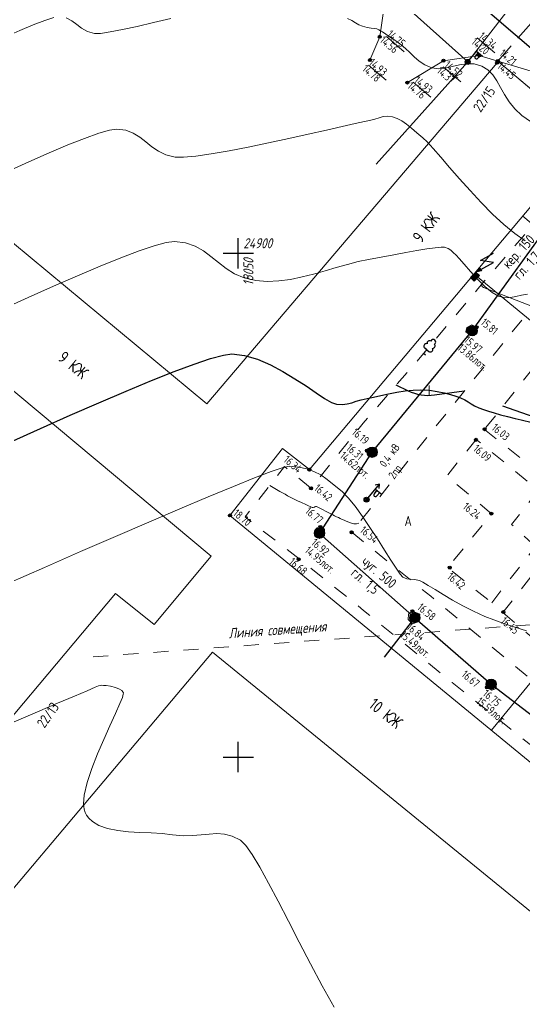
# Model space of a CAD drawing. Header units: metres. Extents: x -149473 to 83396, y -14167 to 104709.
# Drawn here: x -4741.9 to -4716.87, y 42731.4 to 42780.32 of the extents above; entities that cross this region are included whole.
import ezdxf
from ezdxf.enums import TextEntityAlignment as Align

# ---------------------------------------------------------------- set-up
doc = ezdxf.new("R2010")
doc.units = ezdxf.units.M
doc.linetypes.add('g5_01_5x1_5', pattern=[1.5, 0.75, -0.75])
doc.linetypes.add('g5_02x1', pattern=[1.5, 1, -0.5])
for name, color, linetype, transparency in [('02_Сетка', 7, 'Continuous', 0.6), ('03_Здания и строения', 7, 'Continuous', 0.6), ('05_Элементы зданий', 7, 'Continuous', 0.6), ('06_Инженерно-технические сооружения', 7, 'Continuous', 0.6), ('07_Объекты электропередачи', 7, 'Continuous', 0.6), ('10_Границы покрытий и угодий', 7, 'Continuous', 0.6), ('13_Растительность', 7, 'Continuous', 0.6), ('19_Горизонтали', 7, 'Continuous', 0.6), ('30_Канализация', 7, 'Continuous', 0.6), ('37_Кабель низкого напряжения', 7, 'Continuous', 0.6), ('44_Крышки колодцев', 7, 'Continuous', 0.6), ('61_Отметки высоты поверхности', 7, 'Continuous', 0.6)]:
    doc.layers.add(name, color=color, linetype=linetype, transparency=transparency)
for name, color, linetype in [('rastr', 7, 'Continuous'), ('Viewport2ForCustomObjects_0', 7, 'Continuous'), ('Сетка', 7, 'Continuous')]:
    doc.layers.add(name, color=color, linetype=linetype)
doc.layers.add('Сети_Горизонтали.Вспомогательные', color=1, linetype='Continuous', lineweight=9)
doc.layers.add('Сети_Горизонтали.Основные', color=1, linetype='Continuous', lineweight=30)
doc.styles.add('LIKE11', font='GOST_0.TTF')
doc.styles.add('LIKE14', font='GOST_0.TTF')
doc.styles.add('LIKE17', font='GOST_0.TTF')
doc.styles.add('LIKE32', font='GOST_0.TTF')
doc.styles.add('LIKE36', font='GOST_0.TTF')
doc.styles.add('Line_GUGK', font='GOST_0.TTF')
doc.styles.get("Standard").update_dxf_attribs({"font": 'GOST_0.TTF'})
doc.linetypes.add('g5_119_3', pattern='A,4,-1,[31,GUGK_2005.shx,S=0.1,R=0,X=0,Y=0],4,[31,GUGK_2005.shx,S=0.1,R=180,X=0,Y=0],-1', length=10)
doc.linetypes.add('g5_122_k', pattern='A,1,-1,1.5,-0.4,["К",Line_GUGK,S=1,R=0,X=0,Y=-0.5],-1.5,1.5,-1,4,-1,4,-1,3', length=20.9)

# ---------------------------------------------------------------- blocks, each defined once
blk = doc.blocks.new('g5_115_1')
at = {"color": 0}
for points in [[(0, 0), (2, 0)], [(1.647, -0.252), (2, 0), (1.647, 0.252)]]:
    blk.add_lwpolyline(points, dxfattribs=at)
blk = doc.blocks.new('g5_330')
blk.add_hatch(color=0).paths.add_polyline_path([(0.15, 0, 1), (-0.15, 0, 1)])
at = {"color": 0}
blk.add_circle((0, 0), 0.15, dxfattribs=at)
blk = doc.blocks.new('g5_113a')
blk.add_hatch(color=0).paths.add_polyline_path([(-0.375, 0), (0.375, 0), (0.375, 0.5), (-0.375, 0.5)])
at = {"color": 0}
blk.add_lwpolyline([(-0.375, 0), (0.375, 0), (0.375, 0.5), (-0.375, 0.5)], close=True, dxfattribs=at)
blk = doc.blocks.new('g5_112')
blk.add_hatch(color=0).paths.add_polyline_path([(0, 0), (0.084, 0.613), (0.362, 0.501)])
at = {"color": 0}
blk.add_lwpolyline([(0.223, 0.557), (0.75, 1.875), (-0.375, 1.2), (0.15, 2.6)], dxfattribs=at)
blk.add_lwpolyline([(0, 0), (0.084, 0.613), (0.362, 0.501)], close=True, dxfattribs=at)
blk = doc.blocks.new('g5_117kb')
h = blk.add_hatch(color=255)
h.paths.add_polyline_path([(0.037, 0.037), (0.461, 0.037, 0.367426), (0.037, 0.461)])
h.paths.add_polyline_path([(-0.038, 0.461, 0.367426), (-0.461, 0.037), (-0.038, 0.037)])
h.paths.add_polyline_path([(-0.038, -0.038), (-0.461, -0.038, 0.367426), (-0.038, -0.461)])
h.paths.add_polyline_path([(0.037, -0.461, 0.367426), (0.461, -0.038), (0.037, -0.038)])
at = {"color": 0}
for points in [[(-0.5, 0), (0.5, 0)], [(0, 0.5), (0, -0.5)]]:
    blk.add_lwpolyline(points, dxfattribs=at)
blk.add_circle((0, 0), 0.5, dxfattribs=at)
blk = doc.blocks.new('g5_367_1')
at = {"color": 0}
for points in [[(0, 0.497), (-0.257, 0.497)], [(0, 0.497), (0.257, 0.497)], [(0, 0), (0, 0.497)], [(0.25, 0), (0, 0)]]:
    blk.add_lwpolyline(points, dxfattribs=at)
for centre, start, end in [((-0.197, 1.158), 97.94065, 227.81966), ((0, 1.5), 90, 202.24196), ((0, 1.5), 337.75804, 90), ((0.197, 1.158), 312.18034, 82.05935), ((-0.257, 0.747), 115.63459, 270), ((0.257, 0.747), 270, 64.36541)]:
    blk.add_arc(centre, 0.25, start, end, dxfattribs=at)
blk = doc.blocks.new('g5_110_1c')
h = blk.add_hatch(color=255)
edge = h.paths.add_edge_path()
edge.add_arc((0, 0), 0.212, 0, 360)
edge = h.paths.add_edge_path(flags=16)
edge.add_arc((0, 0), 0.0975, 0, 360)
h = blk.add_hatch(color=0)
edge = h.paths.add_edge_path()
edge.add_arc((0, 0), 0.06, 0, 360)
at = {"color": 0}
for p, q in [((0, 0.25), (0, 1.5)), ((0, 1.375), (0.75, 1.375))]:
    blk.add_line(p, q, dxfattribs=at)
blk.add_lwpolyline([(0.2, 1.375), (0.2, 0.932, 1.040016), (0.55, 0.932), (0.55, 1.375)], format="xyb", dxfattribs=at)
for radius in [0.25, 0.06]:
    blk.add_circle((0, 0), radius, dxfattribs=at)
blk = doc.blocks.new('g_scratch')
at = {"color": 0, "linetype": 'ByBlock', "lineweight": 15}
blk.add_line((0, 0), (1, 0), dxfattribs=at)
blk = doc.blocks.new('g5_012')
at = {"color": 92}
for points in [[(0, -1.5), (0, 1.5)], [(-1.5, 0), (1.5, 0)]]:
    blk.add_lwpolyline(points, dxfattribs=at)
blk = doc.blocks.new('CustomObjectsInViewport2_0')
at = {"layer": 'Сети_Горизонтали.Вспомогательные', "color": 42, "flags": 128}
for points, elevation in [([(2618.868, 1927.741), (2620.354, 1928.392), (2621.694, 1928.952), (2622.832, 1929.387), (2623.712, 1929.668)], 14.5), ([(2624.966, 1929.643), (2625.516, 1929.362), (2626, 1928.993), (2626.488, 1928.609), (2627.052, 1928.283), (2627.763, 1928.087), (2628.361, 1928.104), (2629.307, 1928.244), (2630.538, 1928.484), (2631.994, 1928.8), (2633.614, 1929.169), (2635.335, 1929.566)], 14.5), ([(2652.864, 1929.587), (2653.283, 1929.37), (2653.649, 1929.154), (2653.993, 1928.961), (2654.344, 1928.812), (2654.8, 1928.694), (2655.224, 1928.627), (2655.566, 1928.587), (2655.777, 1928.549), (2655.967, 1928.467), (2656.147, 1928.358), (2656.334, 1928.238), (2656.677, 1928.011), (2657.131, 1927.704), (2657.65, 1927.346), (2658.19, 1926.965), (2658.62, 1926.608), (2659.037, 1926.198), (2659.473, 1925.767), (2659.962, 1925.35), (2660.534, 1924.979), (2661.223, 1924.689), (2661.881, 1924.59), (2662.556, 1924.655), (2663.248, 1924.809), (2663.958, 1924.98), (2664.685, 1925.092), (2665.43, 1925.073), (2666.192, 1924.849), (2666.791, 1924.472), (2667.27, 1923.973), (2667.673, 1923.381), (2668.047, 1922.722), (2668.438, 1922.024), (2668.891, 1921.312), (2669.453, 1920.615), (2670.169, 1919.959), (2671.026, 1919.366)], 14.5), ([(2619.121, 1914.402), (2621.244, 1915.354), (2623.264, 1916.237), (2625.129, 1917.021), (2626.785, 1917.678), (2628.181, 1918.18), (2629.265, 1918.498), (2629.983, 1918.603), (2630.866, 1918.483), (2631.603, 1918.196), (2632.244, 1917.793), (2632.84, 1917.325), (2633.441, 1916.843), (2634.095, 1916.398), (2634.854, 1916.041), (2635.766, 1915.822), (2636.602, 1915.811), (2637.82, 1915.926), (2639.346, 1916.147), (2641.105, 1916.452), (2643.021, 1916.819), (2645.021, 1917.228), (2647.028, 1917.657), (2648.968, 1918.084), (2650.765, 1918.489), (2652.346, 1918.85), (2653.635, 1919.146), (2654.557, 1919.356), (2655.037, 1919.457), (2655.574, 1919.584), (2656.012, 1919.724), (2656.409, 1919.837), (2656.827, 1919.884), (2657.325, 1919.823), (2657.784, 1919.666), (2658.242, 1919.414), (2658.713, 1919.08), (2659.212, 1918.678), (2659.753, 1918.221), (2660.35, 1917.72), (2660.765, 1917.318), (2661.362, 1916.662), (2662.114, 1915.801), (2662.995, 1914.785), (2663.976, 1913.665), (2665.032, 1912.488), (2666.135, 1911.306), (2667.258, 1910.167), (2668.373, 1909.122), (2669.455, 1908.219), (2670.475, 1907.509)], 15), ([(2618.637, 1900.723), (2621.196, 1901.885), (2623.694, 1902.999), (2626.087, 1904.042), (2628.329, 1904.99), (2630.375, 1905.818), (2632.179, 1906.502), (2633.696, 1907.017), (2634.881, 1907.339), (2635.688, 1907.444), (2636.796, 1907.307), (2637.737, 1906.981), (2638.56, 1906.513), (2639.314, 1905.955), (2640.049, 1905.357), (2640.813, 1904.768), (2641.655, 1904.238), (2642.624, 1903.818), (2643.77, 1903.557), (2644.903, 1903.48), (2646.049, 1903.53), (2647.202, 1903.684), (2648.354, 1903.917), (2649.501, 1904.206), (2650.635, 1904.527), (2651.752, 1904.857), (2652.844, 1905.172), (2653.905, 1905.448), (2654.93, 1905.662), (2656.193, 1905.887), (2657.445, 1906.116), (2658.645, 1906.335), (2659.754, 1906.534), (2660.733, 1906.699), (2661.542, 1906.819), (2662.14, 1906.88), (2662.49, 1906.871), (2662.839, 1906.747), (2663.096, 1906.571), (2663.337, 1906.344), (2663.64, 1906.071), (2663.952, 1905.749), (2664.445, 1905.184), (2665.066, 1904.469), (2665.768, 1903.7), (2666.499, 1902.97), (2667.208, 1902.375), (2667.847, 1902.009), (2668.48, 1901.859), (2669.041, 1901.877), (2669.573, 1901.99), (2670.119, 1902.126), (2670.724, 1902.215)], 15.5), ([(2670.613, 1868.803), (2669.452, 1869.164), (2668.368, 1869.523), (2667.375, 1869.877), (2666.491, 1870.224), (2665.372, 1870.728), (2664.297, 1871.276), (2663.288, 1871.837), (2662.366, 1872.382), (2661.554, 1872.88), (2660.872, 1873.301), (2660.343, 1873.613), (2659.989, 1873.788), (2659.522, 1873.894), (2659.124, 1873.908), (2658.748, 1873.946), (2658.343, 1874.122), (2658.084, 1874.409), (2657.676, 1874.997), (2657.144, 1875.821), (2656.518, 1876.813), (2655.824, 1877.909), (2655.091, 1879.042), (2654.346, 1880.145), (2653.617, 1881.153), (2652.93, 1881.999), (2652.315, 1882.616), (2651.55, 1883.258), (2650.858, 1883.807), (2650.2, 1884.262), (2649.535, 1884.623), (2648.823, 1884.888), (2648.024, 1885.055), (2647.099, 1885.125), (2646.473, 1884.993), (2645.302, 1884.599), (2643.638, 1883.968), (2641.537, 1883.128), (2639.053, 1882.101), (2636.24, 1880.915), (2633.154, 1879.595), (2629.848, 1878.165), (2626.377, 1876.651), (2622.796, 1875.08), (2619.159, 1873.475)], 16.5), ([(2651.542, 1831.436), (2650.362, 1833.551), (2649.203, 1835.718), (2648.077, 1837.88), (2646.999, 1839.978), (2645.98, 1841.955), (2645.035, 1843.753), (2644.175, 1845.314), (2643.415, 1846.581), (2642.766, 1847.495), (2642.243, 1847.999), (2641.419, 1848.405), (2640.643, 1848.608), (2639.888, 1848.664), (2639.128, 1848.622), (2638.337, 1848.538), (2637.488, 1848.463), (2636.555, 1848.451), (2635.512, 1848.554), (2634.483, 1848.673), (2633.387, 1848.738), (2632.261, 1848.783), (2631.141, 1848.845), (2630.062, 1848.958), (2629.062, 1849.158), (2628.176, 1849.481), (2627.573, 1849.85), (2627.196, 1850.204), (2626.984, 1850.481), (2626.891, 1850.633), (2626.825, 1850.767), (2626.73, 1851.074), (2626.678, 1851.621), (2626.753, 1852.488), (2627.043, 1853.745), (2627.497, 1855.131), (2628.06, 1856.576), (2628.676, 1858.013), (2629.291, 1859.372), (2629.847, 1860.585), (2630.29, 1861.583), (2630.526, 1862.181), (2630.614, 1862.49), (2630.624, 1862.62), (2630.614, 1862.661), (2630.572, 1862.731), (2630.46, 1862.856), (2630.233, 1863.012), (2629.856, 1863.165), (2629.35, 1863.285), (2628.909, 1863.348), (2628.65, 1863.375), (2628.469, 1863.385), (2628.322, 1863.365), (2628.143, 1863.319), (2627.838, 1863.194), (2627.027, 1862.85), (2625.764, 1862.311), (2624.102, 1861.599), (2622.093, 1860.737), (2619.79, 1859.749)], 17)]:
    blk.add_lwpolyline(points, dxfattribs=dict(at, elevation=elevation))
at = {"layer": 'Сети_Горизонтали.Основные', "color": 40, "elevation": 16, "flags": 128}
blk.add_lwpolyline([(2619.397, 1887.517), (2622.407, 1888.875), (2625.359, 1890.189), (2628.206, 1891.436), (2630.903, 1892.591), (2633.405, 1893.632), (2635.666, 1894.534), (2637.64, 1895.274), (2639.284, 1895.828), (2640.55, 1896.173), (2641.394, 1896.284), (2642.65, 1896.129), (2643.929, 1895.749), (2645.206, 1895.201), (2646.452, 1894.54), (2647.641, 1893.821), (2648.745, 1893.099), (2649.737, 1892.43), (2650.591, 1891.869), (2651.279, 1891.471), (2651.774, 1891.292), (2652.356, 1891.259), (2652.84, 1891.313), (2653.276, 1891.427), (2653.718, 1891.575), (2654.216, 1891.731), (2654.823, 1891.867), (2655.454, 1891.991), (2656.166, 1892.146), (2656.938, 1892.314), (2657.746, 1892.474), (2658.566, 1892.608), (2659.375, 1892.696), (2660.151, 1892.719), (2660.991, 1892.669), (2661.759, 1892.565), (2662.454, 1892.423), (2663.073, 1892.257), (2663.616, 1892.085), (2664.081, 1891.92), (2664.516, 1891.73), (2664.844, 1891.537), (2665.136, 1891.338), (2665.462, 1891.135), (2665.892, 1890.927), (2666.339, 1890.756), (2666.842, 1890.588), (2667.406, 1890.419), (2668.033, 1890.245), (2668.73, 1890.061), (2669.501, 1889.862), (2670.082, 1889.728), (2671.171, 1889.488)], dxfattribs=at)

msp = doc.modelspace()

# ---------------------------------------------------------------- linework, layer by layer
at = {"layer": '03_Здания и строения', "color": 7, "linetype": 'Continuous', "lineweight": 20, "flags": 128}
msp.add_lwpolyline([(-4711.4, 42739.222), (-4731.469, 42755.716), (-4728.867, 42759.036), (-4727.532, 42757.988), (-4713.734, 42774.385), (-4713.667, 42774.464), (-4718.184, 42778.271), (-4718.219, 42778.183), (-4732.614, 42761.261), (-4743.148, 42769.984), (-4746.762, 42765.689), (-4732.4, 42753.692), (-4735.238, 42750.298), (-4737.146, 42751.843), (-4753.866, 42731.926), (-4750.974, 42729.487), (-4750.547, 42729.974), (-4749.238, 42728.876), (-4732.338, 42748.926), (-4715.037, 42734.817), (-4711.4, 42739.222)], dxfattribs=at)
at = {"layer": '05_Элементы зданий', "color": 7, "linetype": 'g5_02x1', "lineweight": 20, "flags": 128}
msp.add_lwpolyline([(-4718.184, 42778.271), (-4716.485, 42780.209)], dxfattribs=at)
at = {"layer": '05_Элементы зданий', "color": 7, "linetype": 'Continuous', "lineweight": 20, "elevation": 7.103, "flags": 128}
msp.add_lwpolyline([(-4718.184, 42778.271), (-4715.543, 42777.461)], dxfattribs=at)
at = {"layer": '06_Инженерно-технические сооружения', "color": 7, "linetype": 'Continuous', "lineweight": 20, "flags": 128}
for points in [[(-4719.73, 42765.047), (-4719.475, 42765.182), (-4719.24, 42765.052), (-4719.258, 42764.748), (-4719.553, 42764.671), (-4719.768, 42764.833), (-4719.73, 42765.047)], [(-4724.679, 42758.933), (-4724.429, 42759.077), (-4724.208, 42758.907), (-4724.23, 42758.71), (-4724.416, 42758.584), (-4724.646, 42758.736), (-4724.679, 42758.933)], [(-4727.193, 42755.089), (-4726.981, 42755.142), (-4726.785, 42755.029), (-4726.785, 42754.706), (-4727.034, 42754.566), (-4727.276, 42754.747), (-4727.193, 42755.089)], [(-4722.42, 42750.963), (-4722.051, 42750.818), (-4722.134, 42750.429), (-4722.409, 42750.332), (-4722.627, 42750.542), (-4722.623, 42750.807), (-4722.42, 42750.963)], [(-4718.724, 42747.185), (-4718.699, 42747.459), (-4718.488, 42747.549), (-4718.279, 42747.407), (-4718.261, 42747.122), (-4718.477, 42747.05), (-4718.724, 42747.185)]]:
    msp.add_lwpolyline(points, dxfattribs=at)
at = {"layer": '10_Границы покрытий и угодий', "color": 7, "linetype": 'Continuous', "lineweight": 20, "flags": 128}
for points in [[(-4744.256, 42788.933), (-4740.903, 42792.368), (-4739.637, 42793.173), (-4737.553, 42793.344), (-4735.526, 42792.719), (-4731.379, 42789.243), (-4725.921, 42784.657), (-4724.347, 42783.299), (-4723.685, 42781.941), (-4724.04, 42779.475), (-4724.529, 42778.315)], [(-4722.673, 42777.202), (-4720.88, 42778.287), (-4719.106, 42778.541), (-4718.184, 42778.271), (-4709.223, 42770.721), (-4706.619, 42773.957), (-4705.242, 42775.071), (-4703.182, 42775.395), (-4701.582, 42774.671), (-4694.907, 42769.14), (-4689.795, 42764.903), (-4679.184, 42755.976), (-4678.481, 42754.843), (-4678.323, 42753.325), (-4678.831, 42751.913)]]:
    msp.add_lwpolyline(points, dxfattribs=at)
at = {"layer": '10_Границы покрытий и угодий', "color": 7, "linetype": 'g5_01_5x1_5', "lineweight": 20, "flags": 128}
for points in [[(-4711.309, 42772.386), (-4714.303, 42768.778), (-4718.131, 42764.005), (-4722.168, 42759.011), (-4725.436, 42754.88), (-4721.515, 42751.706), (-4715.89, 42747.039), (-4712.226, 42744.005), (-4708.982, 42747.879), (-4705.785, 42751.753), (-4701.888, 42756.491), (-4698.83, 42760.131), (-4691.666, 42754.11), (-4691.409, 42751.076), (-4694.914, 42746.902), (-4698.196, 42743.009), (-4698.918, 42743.626), (-4697.855, 42744.887), (-4698.353, 42745.32), (-4692.948, 42751.675), (-4698.251, 42756.151), (-4711.474, 42740.244), (-4714.884, 42743.006), (-4720.45, 42747.417), (-4724.843, 42751.005), (-4727.976, 42753.508), (-4730.724, 42755.644), (-4728.764, 42758.147), (-4727.451, 42757.061), (-4724.861, 42760.299), (-4721.868, 42763.748), (-4719.172, 42766.968), (-4716.441, 42770.136), (-4716.949, 42770.564)], [(-4716.44, 42763.015), (-4718.852, 42759.983)], [(-4718.852, 42759.983), (-4715.771, 42757.555), (-4714.288, 42759.59), (-4713.579, 42759.143), (-4712.752, 42759.997)], [(-4719.256, 42759.491), (-4719.256, 42759.491), (-4720.723, 42757.669), (-4718.488, 42755.799), (-4720.674, 42753.13), (-4718.488, 42751.378)], [(-4716.323, 42754.168), (-4716.323, 42754.168), (-4717.504, 42755.271), (-4716.165, 42756.964), (-4719.256, 42759.491)], [(-4718.488, 42751.378), (-4716.323, 42754.168)], [(-4717.936, 42750.895), (-4715.758, 42753.669)], [(-4717.936, 42750.895), (-4714.934, 42748.345), (-4712.62, 42751.112), (-4710.188, 42749.054), (-4708.514, 42751.073)]]:
    msp.add_lwpolyline(points, dxfattribs=at)
at = {"layer": '19_Горизонтали', "color": 32, "linetype": 'Continuous', "lineweight": 20, "flags": 128}
for points, elevation in [([(-4718.991, 42767.178), (-4718.975, 42767.113, 0.245136), (-4718.896, 42767.023), (-4716.457, 42766.093)], 7.75), ([(-4729.499, 42757.208), (-4728.993, 42756.91, 0.025132), (-4727.953, 42756.367), (-4727.396, 42756.111, 0.26945), (-4727.282, 42756.122), (-4727.262, 42756.136, -0.182837), (-4727.186, 42756.157), (-4727.186, 42756.157, -0.096907), (-4727.108, 42756.133), (-4726.465, 42755.792, 0.025597), (-4725.711, 42755.439), (-4725.44, 42755.33, 0.145033), (-4725.202, 42755.306), (-4725.08, 42755.33)], 8.25)]:
    msp.add_lwpolyline(points, format="xyb", dxfattribs=dict(at, elevation=elevation))
at = {"layer": '19_Горизонтали', "color": 32, "linetype": 'Continuous', "lineweight": 30, "elevation": 8, "flags": 128}
for points in [[(-4719.849, 42761.879), (-4721.332, 42761.678, -0.148645), (-4722.615, 42761.885), (-4723.226, 42762.183)], [(-4713.241, 42759.492), (-4713.556, 42759.596, -0.010478), (-4714.181, 42759.817), (-4714.19, 42759.82, 0.006024), (-4714.83, 42760.053), (-4717.932, 42761.14)]]:
    msp.add_lwpolyline(points, format="xyb", dxfattribs=at)
at = {"layer": '30_Канализация', "color": 12, "linetype": 'g5_122_k', "lineweight": 30, "flags": 128}
for points in [[(-4734.243, 42783.63), (-4728.859, 42789.502), (-4711.559, 42774.638)], [(-4723.802, 42748.682), (-4722.308, 42750.637), (-4727.023, 42754.811), (-4724.417, 42758.856), (-4719.452, 42764.884), (-4714.911, 42771.171), (-4714.391, 42771.934), (-4712.484, 42773.71), (-4711.559, 42774.638), (-4706.391, 42779.959), (-4704.501, 42780.508), (-4701.03, 42777.628), (-4694.801, 42772.553), (-4688.573, 42767.179), (-4679.904, 42759.968), (-4673.706, 42754.924), (-4672.132, 42756.783)], [(-4722.301, 42750.64), (-4718.519, 42747.345), (-4715.129, 42744.738)]]:
    msp.add_lwpolyline(points, dxfattribs=at)
at = {"layer": '37_Кабель низкого напряжения', "color": 1, "linetype": 'g5_119_3', "lineweight": 20, "flags": 128}
for points in [[(-4719.68, 42778.225), (-4709.284, 42791.641)], [(-4724.212, 42773.158), (-4719.68, 42778.225), (-4731.046, 42788.421)], [(-4719.364, 42767.695), (-4707.756, 42758.143), (-4718.506, 42745.063)]]:
    msp.add_lwpolyline(points, dxfattribs=at)
at = {"layer": '61_Отметки высоты поверхности', "color": 7, "linetype": 'Continuous', "lineweight": 5, "flags": 128}
for points in [[(-4723.703, 42779.481), (-4722.828, 42778.734)], [(-4719.211, 42779.425), (-4718.337, 42778.678)], [(-4724.597, 42778.069), (-4723.723, 42777.321)], [(-4720.902, 42777.988), (-4720.027, 42777.24)], [(-4722.379, 42777.229), (-4721.504, 42776.481)]]:
    msp.add_lwpolyline(points, dxfattribs=at)
at = {"layer": 'rastr', "color": 5, "linetype": 'g5_01_5x1_5', "lineweight": 20, "flags": 128}
msp.add_lwpolyline([(-4738.259, 42748.698), (-4655.709, 42754.758)], dxfattribs=at)

# ---------------------------------------------------------------- block references
at = {"layer": '02_Сетка', "color": 92, "linetype": 'Continuous', "lineweight": 15, "ltscale": 0.5, "xscale": 0.5, "yscale": 0.5, "zscale": 0.5}
for p in [(-4731.056, 42768.725), (-4731.056, 42743.725)]:
    msp.add_blockref('g5_012', p, dxfattribs=at)
at = {"layer": '07_Объекты электропередачи', "color": 7, "linetype": 'Continuous', "lineweight": 20, "xscale": 0.5, "yscale": 0.5, "zscale": 0.5}
for name, p, rotation in [('g5_110_1c', (-4719.68, 42778.225, 7.182), 320.1837874390728), ('g5_112', (-4719.288, 42767.785), 320.2655211251469), ('g5_113a', (-4719.406, 42767.659), 226.2267166897634), ('g5_110_1c', (-4724.694, 42756.498), 320.2655211251469), ('g5_115_1', (-4724.694, 42756.498, 8.193), 50.31307904909237)]:
    msp.add_blockref(name, p, dxfattribs=dict(at, rotation=rotation))
at = {"layer": '13_Растительность', "color": 92, "linetype": 'Continuous', "lineweight": 20, "xscale": 0.5, "yscale": 0.5, "zscale": 0.5, "rotation": 320.2655211251469}
msp.add_blockref('g5_367_1', (-4721.868, 42763.748, 7.927), dxfattribs=at)
at = {"layer": '19_Горизонтали', "color": 32, "linetype": 'Continuous', "lineweight": -3, "xscale": 0.5, "yscale": 0.5, "zscale": 0.5, "rotation": 89.30057747309053}
msp.add_blockref('g_scratch', (-4721.597, 42761.658, 8), dxfattribs=at)
at = {"layer": '44_Крышки колодцев', "color": 7, "linetype": 'Continuous', "lineweight": 20, "xscale": 0.5, "yscale": 0.5, "zscale": 0.5, "rotation": 320.2244407250127}
for p in [(-4719.452, 42764.884, 7.987), (-4724.417, 42758.856, 8.156), (-4727.029, 42754.834, 8.46), (-4722.301, 42750.64, 8.421), (-4718.519, 42747.345, 8.376)]:
    msp.add_blockref('g5_117kb', p, dxfattribs=at)
at = {"layer": '61_Отметки высоты поверхности', "color": 7, "linetype": 'Continuous', "lineweight": 20, "xscale": 0.5, "yscale": 0.5, "zscale": 0.5}
for p, rotation in [((-4724.04, 42779.475, 7.282), 320.1837874390728), ((-4719.106, 42778.541, 7.099), 320.1837874390728), ((-4724.529, 42778.315, 7.391), 320.1837874390728), ((-4720.88, 42778.287, 7.187), 320.1837874390728), ((-4718.219, 42778.183, 7.223), 320.1837874390728), ((-4718.184, 42778.271, 7.104), 320.1837874390728), ((-4722.673, 42777.202, 7.382), 320.1837874390728), ((-4719.24, 42765.052, 7.904), 320.2244407250127), ((-4718.844, 42759.993), 320.1837874390728), ((-4719.274, 42759.468), 320.1837874390728), ((-4724.679, 42758.933, 8.094), 320.2244407250127), ((-4727.532, 42757.988), 320.1837874390728), ((-4727.451, 42757.061), 320.1837874390728), ((-4731.469, 42755.716), 320.1837874390728), ((-4718.507, 42755.81), 320.1837874390728), ((-4726.981, 42755.142, 8.385), 320.2244407250127), ((-4725.436, 42754.88), 320.1837874390728), ((-4728.065, 42753.541), 320.1837874390728), ((-4720.566, 42753.123), 320.1837874390728), ((-4722.42, 42750.963, 8.292), 320.2244407250127), ((-4717.908, 42750.915), 320.1837874390728), ((-4718.724, 42747.185, 8.335), 320.2244407250127)]:
    msp.add_blockref('g5_330', p, dxfattribs=dict(at, rotation=rotation))
at = {"layer": 'Viewport2ForCustomObjects_0', "xscale": 0.5, "yscale": 0.5, "zscale": 0.5}
msp.add_blockref('CustomObjectsInViewport2_0', (-6052.071, 41815.592), dxfattribs=at)

# ---------------------------------------------------------------- texts
at = {"color": 7, "linetype": 'Continuous', "lineweight": 15, "ltscale": 0.5, "style": 'LIKE11'}
for s, p in [('15.97', (-4719.899, 42764.346)), ('13.86лот.', (-4720.219, 42763.962)), ('16.31', (-4725.737, 42758.998)), ('14.62лот.', (-4726.057, 42758.614)), ('14.95лот.', (-4727.797, 42753.912)), ('16.92', (-4727.477, 42754.296)), ('16.84', (-4722.749, 42750.102)), ('15.49лот.', (-4723.069, 42749.718)), ('16.75', (-4718.967, 42746.807)), ('15.59лот.', (-4719.287, 42746.422))]:
    msp.add_text(s, height=0.4, rotation=320.2244, dxfattribs=at).set_placement(p)
at = {"layer": '03_Здания и строения', "color": 7, "linetype": 'Continuous', "lineweight": 15}
for s, height, rotation, style, p in [('22/15', 0.5, 54.9238, 'LIKE36', (-4719.041, 42775.686)), ('9 КЖ', 0.6, 52.9965, 'LIKE14', (-4721.984, 42769.193)), ('9 КЖ', 0.6, 320.7112, 'LIKE14', (-4740.052, 42763.454)), ('22/13', 0.5, 54.9238, 'LIKE36', (-4740.674, 42745.124)), ('10 КЖ', 0.6, 321.0125, 'LIKE14', (-4724.634, 42746.229))]:
    msp.add_text(s, height=height, rotation=rotation, dxfattribs=dict(at, style=style)).set_placement(p)
at = {"layer": '07_Объекты электропередачи', "color": 7, "linetype": 'Continuous', "lineweight": 15, "style": 'LIKE11'}
for s, p in [('0,4 кВ', (-4723.771, 42758.074)), ('2пр.', (-4723.328, 42757.482))]:
    msp.add_text(s, height=0.4, rotation=53.6766, dxfattribs=at).set_placement(p)
at = {"layer": '10_Границы покрытий и угодий', "color": 7, "linetype": 'Continuous', "lineweight": 15, "style": 'LIKE11'}
msp.add_text('А', height=0.5, dxfattribs=at).set_placement((-4722.813, 42755.19))
at = {"layer": '30_Канализация', "color": 12, "linetype": 'Continuous', "lineweight": 15, "style": 'LIKE32'}
for s, rotation, p in [('кер. 150', 46.9063, (-4717.65, 42767.924)), ('гл. 1,7', 46.9063, (-4717.106, 42767.374)), ('чуг. 500', 319.2676, (-4724.99, 42753.352)), ('гл. 1,5', 319.2676, (-4725.517, 42752.786))]:
    msp.add_text(s, height=0.5, rotation=rotation, dxfattribs=at).set_placement(p)
at = {"layer": '61_Отметки высоты поверхности', "color": 7, "linetype": 'Continuous', "lineweight": 15, "ltscale": 0.5, "style": 'LIKE17'}
for s, rotation, p in [('14.75', 320.1838, (-4723.713, 42779.536)), ('14.34', 320.1838, (-4719.175, 42779.434)), ('14.56', 320.1838, (-4724.072, 42779.241)), ('14.20', 320.1838, (-4719.537, 42779.152)), ('14.21', 320.1838, (-4718.141, 42778.589)), ('14.78', 320.1838, (-4724.949, 42777.816)), ('14.93', 320.1838, (-4724.618, 42778.119)), ('14.52', 320.1838, (-4720.879, 42778.005)), ('14.45', 320.1838, (-4718.251, 42777.95)), ('14.37', 320.1838, (-4721.245, 42777.719)), ('14.76', 320.1838, (-4722.705, 42776.968)), ('14.93', 320.1838, (-4722.371, 42777.252)), ('15.81', 320.2244, (-4719.07, 42765.228)), ('16.19', 320.2244, (-4725.464, 42759.776)), ('16.03', 320.1838, (-4718.526, 42760.001, -7.372)), ('16.09', 320.1838, (-4719.445, 42758.96, -7.372)), ('16.34', 320.1838, (-4728.851, 42758.411, -7.372)), ('16.42', 320.1838, (-4727.332, 42757.001, -7.372)), ('16.77', 320.2244, (-4727.779, 42755.864)), ('16.24', 320.1838, (-4719.958, 42756.09, -7.372)), ('18.70', 320.1838, (-4731.35, 42755.755, -7.372)), ('16.54', 320.1838, (-4725.06, 42754.915, -7.372)), ('16.68', 320.1838, (-4728.581, 42753.343)), ('16.42', 320.1838, (-4720.737, 42752.615, -7.372)), ('16.58', 320.2244, (-4722.217, 42751.087)), ('16.45', 320.1838, (-4718.079, 42750.407, -7.372)), ('16.67', 320.2244, (-4720.022, 42747.756))]:
    msp.add_text(s, height=0.4, rotation=rotation, dxfattribs=at).set_placement(p)
at = {"layer": 'rastr', "color": 5, "linetype": 'Continuous', "lineweight": 15, "oblique": 15}
msp.add_text('Линия совмещения', height=0.5, rotation=4.1753, dxfattribs=at).set_placement((-4731.52, 42749.611))
at = {"layer": 'Сетка', "color": 3, "oblique": 15}
msp.add_text('24900', height=0.5, dxfattribs=at).set_placement((-4730.806, 42768.975))
msp.add_text('18050', height=0.5, rotation=90, dxfattribs=at).set_placement((-4730.806, 42768.475), align=Align.TOP_RIGHT)

doc.saveas('drawing.dxf')
